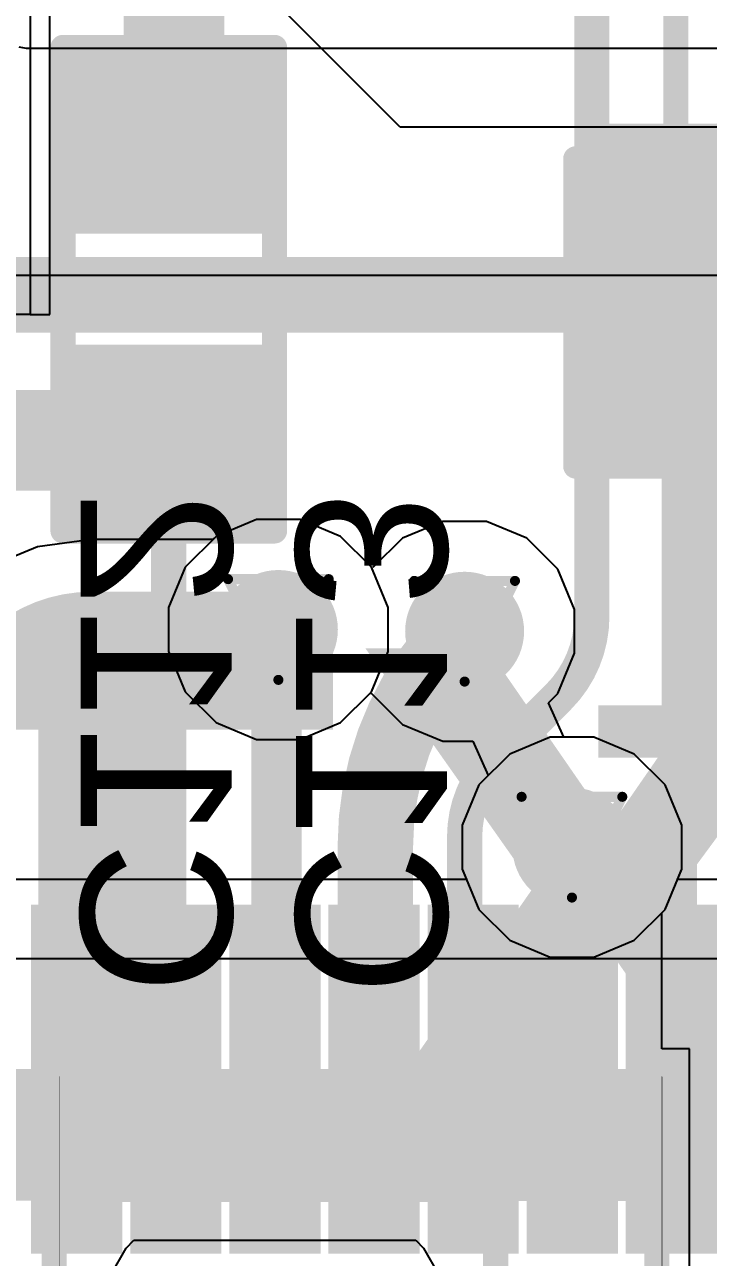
# Model space of a CAD drawing. Header units: inches. Extents: x 0 to 5359, y 0 to 5098.
# Drawn here: x 70.22 to 73.67, y 44.02 to 50.23 of the extents above; entities that cross this region are included whole.
import ezdxf

# ---------------------------------------------------------------- set-up
doc = ezdxf.new("R2010")
doc.units = ezdxf.units.IN
for name, color, linetype in [('Bottom Layer', 5, 'Continuous'), ('Bottom Overlay', 54, 'Continuous'), ('Bottom Paste', 16, 'Continuous'), ('Bottom Solder', 6, 'Continuous'), ('Drill Drawing', 1, 'Continuous'), ('Layer 1', 16, 'Continuous'), ('Layer 2', 76, 'Continuous'), ('Top Layer', 1, 'Continuous'), ('Top Overlay', 2, 'Continuous'), ('Top Paste', 8, 'Continuous'), ('Top Solder', 216, 'Continuous'), ('Via Holes', 16, 'Continuous')]:
    doc.layers.add(name, color=color, linetype=linetype)
doc.styles.add('Arial', font='', dxfattribs={"height": 0.2})
doc.styles.add('Arial Black_Bold', font='', dxfattribs={"height": 0.2})
doc.styles.get('Arial').set_extended_font_data('Arial')
doc.styles.get('Arial Black_Bold').set_extended_font_data('Arial Black', bold=True)

# ---------------------------------------------------------------- blocks, each defined once
blk = doc.blocks.new('48_HTQFP__7_7__55')
at = {"layer": 'Top Layer'}
for points in [[(-5.04998863, 1.40000482), (-3.44998929, 1.40000482), (-3.44998929, 1.10000542), (-5.04998863, 1.10000542)], [(-5.04998863, 0.8999982), (-3.44998929, 0.8999982), (-3.44998929, 0.5999987999999999), (-5.04998863, 0.5999987999999999)], [(-5.04998863, 0.3999992), (-3.44998929, 0.3999992), (-3.44998929, 0.0999998), (-5.04998863, 0.0999998)], [(-5.05000133, -0.09999217999999999), (-3.45000199, -0.09999217999999999), (-3.45000199, -0.39999158), (-5.05000133, -0.39999158)], [(-5.04999371, -0.59999626), (-3.44999437, -0.59999626), (-3.44999437, -0.8999956600000001), (-5.04999371, -0.8999956600000001)], [(-5.04999625, -1.09999018), (-3.449996909999999, -1.09999018), (-3.449996909999999, -1.39998958), (-5.04999625, -1.39998958)], [(-5.04999117, -1.59998918), (-3.44999183, -1.59998918), (-3.44999183, -1.89998858), (-5.04999117, -1.89998858)]]:
    blk.add_hatch(color=1, dxfattribs=at).paths.add_polyline_path(points)
at = {"layer": 'Top Paste'}
for points in [[(-5.04998863, 1.40000482), (-3.44998929, 1.40000482), (-3.44998929, 1.10000542), (-5.04998863, 1.10000542)], [(-5.04998863, 0.8999982), (-3.44998929, 0.8999982), (-3.44998929, 0.5999987999999999), (-5.04998863, 0.5999987999999999)], [(-5.04998863, 0.3999992), (-3.44998929, 0.3999992), (-3.44998929, 0.0999998), (-5.04998863, 0.0999998)], [(-5.05000133, -0.09999217999999999), (-3.45000199, -0.09999217999999999), (-3.45000199, -0.39999158), (-5.05000133, -0.39999158)], [(-5.04999371, -0.59999626), (-3.44999437, -0.59999626), (-3.44999437, -0.8999956600000001), (-5.04999371, -0.8999956600000001)], [(-5.04999625, -1.09999018), (-3.449996909999999, -1.09999018), (-3.449996909999999, -1.39998958), (-5.04999625, -1.39998958)], [(-5.04999117, -1.59998918), (-3.44999183, -1.59998918), (-3.44999183, -1.89998858), (-5.04999117, -1.89998858)]]:
    blk.add_hatch(color=8, dxfattribs=at).paths.add_polyline_path(points)
at = {"layer": 'Top Solder'}
for points in [[(-5.12998847, 1.48000466), (-3.36998945, 1.48000466), (-3.36998945, 1.02000558), (-5.12998847, 1.02000558)], [(-5.12998847, 0.97999804), (-3.36998945, 0.97999804), (-3.36998945, 0.51999896), (-5.12998847, 0.51999896)], [(-5.12998847, 0.47999904), (-3.36998945, 0.47999904), (-3.36998945, 0.01999996), (-5.12998847, 0.01999996)], [(-5.13000117, -0.01999234), (-3.37000215, -0.01999234), (-3.37000215, -0.4799914199999999), (-5.13000117, -0.4799914199999999)], [(-5.129993549999999, -0.5199964199999999), (-3.36999453, -0.5199964199999999), (-3.36999453, -0.9799954999999999), (-5.129993549999999, -0.9799954999999999)], [(-5.12999609, -1.01999034), (-3.36999707, -1.01999034), (-3.36999707, -1.47998942), (-5.12999609, -1.47998942)], [(-5.12999101, -1.51998934), (-3.36999199, -1.51998934), (-3.36999199, -1.97998842), (-5.12999101, -1.97998842)]]:
    blk.add_hatch(color=216, dxfattribs=at).paths.add_polyline_path(points)
blk = doc.blocks.new('R___0402_B_105')
at = {"layer": 'Bottom Layer'}
for points in [[(-0.24130254, 0.3175), (-0.24130254, -0.3175), (-0.6985025399999999, -0.3175), (-0.6985025399999999, 0.3175)], [(0.6984923799999999, 0.31750254), (0.6984923799999999, -0.31749746), (0.24129238, -0.31749746), (0.2412923799999999, 0.31750254)]]:
    blk.add_hatch(color=5, dxfattribs=at).paths.add_polyline_path(points)
at = {"layer": 'Bottom Paste'}
for points in [[(-0.24130254, 0.3175), (-0.24130254, -0.3175), (-0.6985025399999999, -0.3175), (-0.6985025399999999, 0.3175)], [(0.6984923799999999, 0.31750254), (0.6984923799999999, -0.31749746), (0.24129238, -0.31749746), (0.2412923799999999, 0.31750254)]]:
    blk.add_hatch(color=16, dxfattribs=at).paths.add_polyline_path(points)
at = {"layer": 'Bottom Solder'}
for points in [[(-0.18630138, 0.37250116), (-0.18630138, -0.37250116), (-0.7535037, -0.37250116), (-0.7535037, 0.37250116)], [(0.7534935399999999, 0.3725037), (0.7534935399999999, -0.3724986199999999), (0.18629122, -0.3724986199999999), (0.18629122, 0.3725037)]]:
    blk.add_hatch(color=6, dxfattribs=at).paths.add_polyline_path(points)
at = {"layer": 'Bottom Overlay'}
for points in [[(-0.7874050799999999, -0.40640254, 0.127, 0.127, 0), (-0.78741016, 0.40640508, 0.127, 0.127, 0)], [(0.78739238, 0.40640254, 0.127, 0.127, 0), (-0.78741016, 0.40640508, 0.127, 0.127, 0)], [(0.78739238, -0.40639746, 0.127, 0.127, 0), (0.78739238, 0.40640254, 0.127, 0.127, 0)], [(0.8127974599999999, 0.4318, 0.0032258, 0.0032258, 0), (-0.8127974599999999, 0.4318, 0.0032258, 0.0032258, 0)], [(-0.7874050799999999, -0.40640254, 0.127, 0.127, 0), (0.78739238, -0.40639746, 0.127, 0.127, 0)]]:
    blk.add_lwpolyline(points, format="xyseb", dxfattribs=at)
for points in [[(-0.8191601599999999, 0.40640508, 0.0635, 0.0635, 1), (-0.7556601599999999, 0.40640508, 0.0635, 0.0635, 1)], [(-0.8191601599999999, 0.40640508, 0.0635, 0.0635, 1), (-0.7556601599999999, 0.40640508, 0.0635, 0.0635, 1)], [(0.75564238, 0.40640254, 0.0635, 0.0635, 1), (0.81914238, 0.40640254, 0.0635, 0.0635, 1)], [(0.75564238, 0.40640254, 0.0635, 0.0635, 1), (0.81914238, 0.40640254, 0.0635, 0.0635, 1)], [(-0.8136026399999999, 0.4318, 0.0016129, 0.0016129, 1), (-0.81199228, 0.4318, 0.0016129, 0.0016129, 1)], [(0.81199228, 0.4318, 0.0016129, 0.0016129, 1), (0.8136026399999999, 0.4318, 0.0016129, 0.0016129, 1)], [(-0.8191550799999999, -0.40640254, 0.0635, 0.0635, 1), (-0.75565508, -0.40640254, 0.0635, 0.0635, 1)], [(-0.8191550799999999, -0.40640254, 0.0635, 0.0635, 1), (-0.75565508, -0.40640254, 0.0635, 0.0635, 1)], [(0.75564238, -0.40639746, 0.0635, 0.0635, 1), (0.81914238, -0.40639746, 0.0635, 0.0635, 1)], [(0.75564238, -0.40639746, 0.0635, 0.0635, 1), (0.81914238, -0.40639746, 0.0635, 0.0635, 1)]]:
    blk.add_lwpolyline(points, format="xyseb", close=True, dxfattribs=at)
blk = doc.blocks.new('R___0402_B_107')
at = {"layer": 'Bottom Layer'}
for points in [[(-0.24130254, 0.3175), (-0.24130254, -0.3175), (-0.6985025399999999, -0.3175), (-0.6985025399999999, 0.3175)], [(0.6985025399999999, 0.3175), (0.6985025399999999, -0.3175), (0.24130254, -0.3175), (0.24130254, 0.3175)]]:
    blk.add_hatch(color=5, dxfattribs=at).paths.add_polyline_path(points)
at = {"layer": 'Bottom Paste'}
for points in [[(-0.24130254, 0.3175), (-0.24130254, -0.3175), (-0.6985025399999999, -0.3175), (-0.6985025399999999, 0.3175)], [(0.6985025399999999, 0.3175), (0.6985025399999999, -0.3175), (0.24130254, -0.3175), (0.24130254, 0.3175)]]:
    blk.add_hatch(color=16, dxfattribs=at).paths.add_polyline_path(points)
at = {"layer": 'Bottom Solder'}
for points in [[(-0.18630138, 0.37250116), (-0.18630138, -0.37250116), (-0.7535037, -0.37250116), (-0.7535037, 0.37250116)], [(0.7535037, 0.37250116), (0.7535037, -0.37250116), (0.18630138, -0.37250116), (0.18630138, 0.37250116)]]:
    blk.add_hatch(color=6, dxfattribs=at).paths.add_polyline_path(points)
at = {"layer": 'Bottom Overlay'}
for points in [[(-0.7874050799999999, -0.40640254, 0.127, 0.127, 0), (-0.78740254, 0.40640254, 0.127, 0.127, 0)], [(0.7874, 0.4064, 0.127, 0.127, 0), (-0.78740254, 0.40640254, 0.127, 0.127, 0)], [(0.78739492, -0.40639492, 0.127, 0.127, 0), (0.7874, 0.4064, 0.127, 0.127, 0)], [(-0.81279492, 0.43180254, 0.0032258, 0.0032258, 0), (0.81279492, 0.4318076199999999, 0.0032258, 0.0032258, 0)], [(-0.7874050799999999, -0.40640254, 0.127, 0.127, 0), (0.78739492, -0.40639492, 0.127, 0.127, 0)]]:
    blk.add_lwpolyline(points, format="xyseb", dxfattribs=at)
for points in [[(-0.8191525399999998, 0.40640254, 0.0635, 0.0635, 1), (-0.75565254, 0.40640254, 0.0635, 0.0635, 1)], [(-0.8191525399999998, 0.40640254, 0.0635, 0.0635, 1), (-0.75565254, 0.40640254, 0.0635, 0.0635, 1)], [(0.7556499999999999, 0.4064, 0.0635, 0.0635, 1), (0.8191499999999999, 0.4064, 0.0635, 0.0635, 1)], [(0.7556499999999999, 0.4064, 0.0635, 0.0635, 1), (0.8191499999999999, 0.4064, 0.0635, 0.0635, 1)], [(-0.8136000999999999, 0.43180254, 0.0016129, 0.0016129, 1), (-0.8119897399999999, 0.43180254, 0.0016129, 0.0016129, 1)], [(0.8119897399999999, 0.4318076199999999, 0.0016129, 0.0016129, 1), (0.8136000999999999, 0.4318076199999999, 0.0016129, 0.0016129, 1)], [(-0.8191550799999999, -0.40640254, 0.0635, 0.0635, 1), (-0.75565508, -0.40640254, 0.0635, 0.0635, 1)], [(-0.8191550799999999, -0.40640254, 0.0635, 0.0635, 1), (-0.75565508, -0.40640254, 0.0635, 0.0635, 1)], [(0.7556449199999999, -0.40639492, 0.0635, 0.0635, 1), (0.81914492, -0.40639492, 0.0635, 0.0635, 1)], [(0.7556449199999999, -0.40639492, 0.0635, 0.0635, 1), (0.81914492, -0.40639492, 0.0635, 0.0635, 1)]]:
    blk.add_lwpolyline(points, format="xyseb", close=True, dxfattribs=at)
blk = doc.blocks.new('R___0603_111')
at = {"layer": 'Top Layer'}
for points in [[(-0.38100254, 0.4445), (-0.38100254, -0.4445), (-1.14300254, -0.4445), (-1.14300254, 0.4445)], [(1.14300254, 0.44449746), (1.14300254, -0.44450254), (0.38100254, -0.44450254), (0.38100254, 0.44449746)]]:
    blk.add_hatch(color=1, dxfattribs=at).paths.add_polyline_path(points)
at = {"layer": 'Top Paste'}
for points in [[(-0.38100254, 0.4445), (-0.38100254, -0.4445), (-1.14300254, -0.4445), (-1.14300254, 0.4445)], [(1.14300254, 0.44449746), (1.14300254, -0.44450254), (0.38100254, -0.44450254), (0.38100254, 0.44449746)]]:
    blk.add_hatch(color=8, dxfattribs=at).paths.add_polyline_path(points)
at = {"layer": 'Top Solder'}
for points in [[(-0.27940254, 0.5460999999999999), (-0.27940254, -0.5460999999999999), (-1.24460254, -0.5460999999999999), (-1.24460254, 0.5460999999999999)], [(1.24460254, 0.5460974599999999), (1.24460254, -0.54610254), (0.27940254, -0.54610254), (0.27940254, 0.5460974599999999)]]:
    blk.add_hatch(color=216, dxfattribs=at).paths.add_polyline_path(points)
at = {"layer": 'Top Overlay'}
for points in [[(-1.21920508, 0.53339238, 0.127, 0.127, 0), (1.21919746, 0.53340762, 0.127, 0.127, 0)], [(-1.21920254, -0.53339492, 0.127, 0.127, 0), (-1.21920508, 0.53339238, 0.127, 0.127, 0)], [(1.21919492, -0.53339492, 0.127, 0.127, 0), (1.21919746, 0.53340762, 0.127, 0.127, 0)], [(1.21919492, -0.53339492, 0.127, 0.127, 0), (-1.21920254, -0.53339492, 0.127, 0.127, 0)]]:
    blk.add_lwpolyline(points, format="xyseb", dxfattribs=at)
for points in [[(-1.25095508, 0.53339238, 0.0635, 0.0635, 1), (-1.18745508, 0.53339238, 0.0635, 0.0635, 1)], [(-1.25095508, 0.53339238, 0.0635, 0.0635, 1), (-1.18745508, 0.53339238, 0.0635, 0.0635, 1)], [(1.18744746, 0.53340762, 0.0635, 0.0635, 1), (1.25094746, 0.53340762, 0.0635, 0.0635, 1)], [(1.18744746, 0.53340762, 0.0635, 0.0635, 1), (1.25094746, 0.53340762, 0.0635, 0.0635, 1)], [(-1.25095254, -0.53339492, 0.0635, 0.0635, 1), (-1.18745254, -0.53339492, 0.0635, 0.0635, 1)], [(-1.25095254, -0.53339492, 0.0635, 0.0635, 1), (-1.18745254, -0.53339492, 0.0635, 0.0635, 1)], [(1.18744492, -0.53339492, 0.0635, 0.0635, 1), (1.25094492, -0.53339492, 0.0635, 0.0635, 1)], [(1.18744492, -0.53339492, 0.0635, 0.0635, 1), (1.25094492, -0.53339492, 0.0635, 0.0635, 1)]]:
    blk.add_lwpolyline(points, format="xyseb", close=True, dxfattribs=at)
blk = doc.blocks.new('C___0402_B_277')
at = {"layer": 'Bottom Layer'}
for points in [[(-0.24129746, 0.3175), (-0.24129746, -0.3175), (-0.69849746, -0.3175), (-0.69849746, 0.3175)], [(0.6985025399999999, 0.3175), (0.6985025399999999, -0.3175), (0.24130254, -0.3175), (0.24130254, 0.3175)]]:
    blk.add_hatch(color=5, dxfattribs=at).paths.add_polyline_path(points)
at = {"layer": 'Bottom Paste'}
for points in [[(-0.24129746, 0.3175), (-0.24129746, -0.3175), (-0.69849746, -0.3175), (-0.69849746, 0.3175)], [(0.6985025399999999, 0.3175), (0.6985025399999999, -0.3175), (0.24130254, -0.3175), (0.24130254, 0.3175)]]:
    blk.add_hatch(color=16, dxfattribs=at).paths.add_polyline_path(points)
at = {"layer": 'Bottom Solder'}
for points in [[(-0.18129758, 0.37749988), (-0.18129758, -0.37749988), (-0.7584973399999999, -0.37749988), (-0.7584973399999999, 0.37749988)], [(0.75850242, 0.37749988), (0.75850242, -0.37749988), (0.18130266, -0.37749988), (0.1813026599999999, 0.37749988)]]:
    blk.add_hatch(color=6, dxfattribs=at).paths.add_polyline_path(points)
at = {"layer": 'Bottom Overlay'}
for points in [[(-0.78739238, 0.4063923799999999, 0.127, 0.127, 0), (-0.78739492, -0.4064, 0.127, 0.127, 0)], [(-0.2794, 0.40640254, 0.127, 0.127, 0), (-0.78739238, 0.4063923799999999, 0.127, 0.127, 0)], [(0.27940254, 0.4063923799999999, 0.127, 0.127, 0), (0.78740254, 0.4063898399999999, 0.127, 0.127, 0)], [(0.78740254, 0.4063898399999999, 0.127, 0.127, 0), (0.7874050799999999, -0.40640508, 0.127, 0.127, 0)], [(-0.78739492, -0.4064, 0.127, 0.127, 0), (-0.27939746, -0.40640508, 0.127, 0.127, 0)], [(0.27940508, -0.40640254, 0.127, 0.127, 0), (0.7874050799999999, -0.40640508, 0.127, 0.127, 0)]]:
    blk.add_lwpolyline(points, format="xyseb", dxfattribs=at)
for points in [[(-0.81914238, 0.4063923799999999, 0.0635, 0.0635, 1), (-0.75564238, 0.4063923799999999, 0.0635, 0.0635, 1)], [(-0.81914238, 0.4063923799999999, 0.0635, 0.0635, 1), (-0.75564238, 0.4063923799999999, 0.0635, 0.0635, 1)], [(-0.31115, 0.40640254, 0.0635, 0.0635, 1), (-0.24765, 0.40640254, 0.0635, 0.0635, 1)], [(0.24765254, 0.4063923799999999, 0.0635, 0.0635, 1), (0.31115254, 0.4063923799999999, 0.0635, 0.0635, 1)], [(0.75565254, 0.4063898399999999, 0.0635, 0.0635, 1), (0.8191525399999998, 0.4063898399999999, 0.0635, 0.0635, 1)], [(0.75565254, 0.4063898399999999, 0.0635, 0.0635, 1), (0.8191525399999998, 0.4063898399999999, 0.0635, 0.0635, 1)], [(-0.81914492, -0.4064, 0.0635, 0.0635, 1), (-0.7556449199999999, -0.4064, 0.0635, 0.0635, 1)], [(-0.81914492, -0.4064, 0.0635, 0.0635, 1), (-0.7556449199999999, -0.4064, 0.0635, 0.0635, 1)], [(-0.31114746, -0.40640508, 0.0635, 0.0635, 1), (-0.24764746, -0.40640508, 0.0635, 0.0635, 1)], [(0.24765508, -0.40640254, 0.0635, 0.0635, 1), (0.31115508, -0.40640254, 0.0635, 0.0635, 1)], [(0.75565508, -0.40640508, 0.0635, 0.0635, 1), (0.8191550799999999, -0.40640508, 0.0635, 0.0635, 1)], [(0.75565508, -0.40640508, 0.0635, 0.0635, 1), (0.8191550799999999, -0.40640508, 0.0635, 0.0635, 1)]]:
    blk.add_lwpolyline(points, format="xyseb", close=True, dxfattribs=at)
blk = doc.blocks.new('C___0402_B_278')
at = {"layer": 'Bottom Layer'}
for points in [[(-0.24130254, 0.3175), (-0.24130254, -0.3175), (-0.6985025399999999, -0.3175), (-0.6985025399999999, 0.3175)], [(0.6985025399999999, 0.31749746), (0.6985025399999999, -0.31750254), (0.24130254, -0.31750254), (0.24130254, 0.31749746)]]:
    blk.add_hatch(color=5, dxfattribs=at).paths.add_polyline_path(points)
at = {"layer": 'Bottom Paste'}
for points in [[(-0.24130254, 0.3175), (-0.24130254, -0.3175), (-0.6985025399999999, -0.3175), (-0.6985025399999999, 0.3175)], [(0.6985025399999999, 0.31749746), (0.6985025399999999, -0.31750254), (0.24130254, -0.31750254), (0.24130254, 0.31749746)]]:
    blk.add_hatch(color=16, dxfattribs=at).paths.add_polyline_path(points)
at = {"layer": 'Bottom Solder'}
for points in [[(-0.18130266, 0.37749988), (-0.1813026599999999, -0.37749988), (-0.75850242, -0.37749988), (-0.75850242, 0.37749988)], [(0.75850242, 0.37749734), (0.75850242, -0.37750242), (0.18130266, -0.37750242), (0.1813026599999999, 0.37749734)]]:
    blk.add_hatch(color=6, dxfattribs=at).paths.add_polyline_path(points)
at = {"layer": 'Bottom Overlay'}
for points in [[(-0.7874050799999999, 0.40640508, 0.127, 0.127, 0), (-0.7874050799999999, -0.4063923799999999, 0.127, 0.127, 0)], [(-0.7874050799999999, 0.40640508, 0.127, 0.127, 0), (-0.2794, 0.40639492, 0.127, 0.127, 0)], [(0.27940254, 0.40640254, 0.127, 0.127, 0), (0.78739746, 0.40639746, 0.127, 0.127, 0)], [(0.78739746, 0.40639746, 0.127, 0.127, 0), (0.7874050799999999, -0.40640508, 0.127, 0.127, 0)], [(-0.7874050799999999, -0.4063923799999999, 0.127, 0.127, 0), (-0.27940254, -0.4064076199999999, 0.127, 0.127, 0)], [(0.2794, -0.40640254, 0.127, 0.127, 0), (0.7874050799999999, -0.40640508, 0.127, 0.127, 0)]]:
    blk.add_lwpolyline(points, format="xyseb", dxfattribs=at)
for points in [[(-0.8191550799999999, 0.40640508, 0.0635, 0.0635, 1), (-0.75565508, 0.40640508, 0.0635, 0.0635, 1)], [(-0.8191550799999999, 0.40640508, 0.0635, 0.0635, 1), (-0.75565508, 0.40640508, 0.0635, 0.0635, 1)], [(-0.31115, 0.40639492, 0.0635, 0.0635, 1), (-0.24765, 0.40639492, 0.0635, 0.0635, 1)], [(0.24765254, 0.40640254, 0.0635, 0.0635, 1), (0.31115254, 0.40640254, 0.0635, 0.0635, 1)], [(0.7556474599999999, 0.40639746, 0.0635, 0.0635, 1), (0.8191474599999999, 0.40639746, 0.0635, 0.0635, 1)], [(0.7556474599999999, 0.40639746, 0.0635, 0.0635, 1), (0.8191474599999999, 0.40639746, 0.0635, 0.0635, 1)], [(-0.8191550799999999, -0.4063923799999999, 0.0635, 0.0635, 1), (-0.75565508, -0.4063923799999999, 0.0635, 0.0635, 1)], [(-0.8191550799999999, -0.4063923799999999, 0.0635, 0.0635, 1), (-0.75565508, -0.4063923799999999, 0.0635, 0.0635, 1)], [(-0.31115254, -0.4064076199999999, 0.0635, 0.0635, 1), (-0.24765254, -0.4064076199999999, 0.0635, 0.0635, 1)], [(0.24765, -0.40640254, 0.0635, 0.0635, 1), (0.31115, -0.40640254, 0.0635, 0.0635, 1)], [(0.75565508, -0.40640508, 0.0635, 0.0635, 1), (0.8191550799999999, -0.40640508, 0.0635, 0.0635, 1)], [(0.75565508, -0.40640508, 0.0635, 0.0635, 1), (0.8191550799999999, -0.40640508, 0.0635, 0.0635, 1)]]:
    blk.add_lwpolyline(points, format="xyseb", close=True, dxfattribs=at)
blk = doc.blocks.new('C___1210_B_286')
at = {"layer": 'Bottom Layer'}
for points in [[(-2.03200508, 1.39700508), (-0.50800508, 1.39700508), (-0.50800508, -1.39699492), (-2.03200508, -1.39699492)], [(0.50799746, 1.39700508), (2.03199746, 1.39700508), (2.03199746, -1.39699492), (0.50799746, -1.39699492)]]:
    blk.add_hatch(color=5, dxfattribs=at).paths.add_polyline_path(points)
at = {"layer": 'Bottom Paste'}
for points in [[(-2.03200508, 1.39700508), (-0.50800508, 1.39700508), (-0.50800508, -1.39699492), (-2.03200508, -1.39699492)], [(0.50799746, 1.39700508), (2.03199746, 1.39700508), (2.03199746, -1.39699492), (0.50799746, -1.39699492)]]:
    blk.add_hatch(color=16, dxfattribs=at).paths.add_polyline_path(points)
at = {"layer": 'Bottom Solder'}
for points in [[(-2.13360508, 1.49860508), (-0.40640508, 1.49860508), (-0.40640508, -1.49859492), (-2.13360508, -1.49859492)], [(0.40639746, 1.49860508), (2.13359746, 1.49860508), (2.13359746, -1.49859492), (0.40639746, -1.49859492)]]:
    blk.add_hatch(color=6, dxfattribs=at).paths.add_polyline_path(points)
at = {"layer": 'Bottom Overlay'}
for points in [[(-2.13360762, 1.49860508, 0.127, 0.127, 0), (-2.13360762, -1.49859492, 0.127, 0.127, 0)], [(-2.13360762, 1.49860508, 0.127, 0.127, 0), (-0.5842025399999999, 1.49860508, 0.127, 0.127, 0)], [(2.1336, 1.49860508, 0.127, 0.127, 0), (0.5842025399999999, 1.4986, 0.127, 0.127, 0)], [(2.1336, 1.49860508, 0.127, 0.127, 0), (2.1336, -1.49859492, 0.127, 0.127, 0)], [(-2.13360762, -1.49859492, 0.127, 0.127, 0), (-0.5842025399999999, -1.49859492, 0.127, 0.127, 0)], [(2.1336, -1.49859492, 0.127, 0.127, 0), (0.5842025399999999, -1.4986, 0.127, 0.127, 0)]]:
    blk.add_lwpolyline(points, format="xyseb", dxfattribs=at)
for points in [[(-2.16535762, 1.49860508, 0.0635, 0.0635, 1), (-2.10185762, 1.49860508, 0.0635, 0.0635, 1)], [(-2.16535762, 1.49860508, 0.0635, 0.0635, 1), (-2.10185762, 1.49860508, 0.0635, 0.0635, 1)], [(-0.61595254, 1.49860508, 0.0635, 0.0635, 1), (-0.55245254, 1.49860508, 0.0635, 0.0635, 1)], [(0.55245254, 1.4986, 0.0635, 0.0635, 1), (0.61595254, 1.4986, 0.0635, 0.0635, 1)], [(2.10185, 1.49860508, 0.0635, 0.0635, 1), (2.16535, 1.49860508, 0.0635, 0.0635, 1)], [(2.10185, 1.49860508, 0.0635, 0.0635, 1), (2.16535, 1.49860508, 0.0635, 0.0635, 1)], [(-2.16535762, -1.49859492, 0.0635, 0.0635, 1), (-2.10185762, -1.49859492, 0.0635, 0.0635, 1)], [(-2.16535762, -1.49859492, 0.0635, 0.0635, 1), (-2.10185762, -1.49859492, 0.0635, 0.0635, 1)], [(-0.61595254, -1.49859492, 0.0635, 0.0635, 1), (-0.55245254, -1.49859492, 0.0635, 0.0635, 1)], [(0.55245254, -1.4986, 0.0635, 0.0635, 1), (0.61595254, -1.4986, 0.0635, 0.0635, 1)], [(2.10185, -1.49859492, 0.0635, 0.0635, 1), (2.16535, -1.49859492, 0.0635, 0.0635, 1)], [(2.10185, -1.49859492, 0.0635, 0.0635, 1), (2.16535, -1.49859492, 0.0635, 0.0635, 1)]]:
    blk.add_lwpolyline(points, format="xyseb", close=True, dxfattribs=at)

msp = doc.modelspace()

# ---------------------------------------------------------------- hatches: boundary and pattern name
at = {"layer": 'Bottom Layer'}
h = msp.add_hatch(color=5, dxfattribs=at)
edge = h.paths.add_edge_path()
edge.add_arc((71.49961824, 47.18441668), 0.2999994, 0, 360)
h = msp.add_hatch(color=5, dxfattribs=at)
edge = h.paths.add_edge_path()
edge.add_arc((72.43906263999999, 47.17567146), 0.2999994, 0, 360)
h = msp.add_hatch(color=5, dxfattribs=at)
edge = h.paths.add_edge_path()
edge.add_arc((72.98036204, 46.086649), 0.2999994, 0, 360)
at = {"layer": 'Layer 1'}
h = msp.add_hatch(color=16, dxfattribs=at)
edge = h.paths.add_edge_path()
edge.add_arc((71.49961824, 47.18441668), 0.2999994, 0, 360)
h = msp.add_hatch(color=16, dxfattribs=at)
edge = h.paths.add_edge_path()
edge.add_arc((72.43906263999999, 47.17567146), 0.2999994, 0, 360)
h = msp.add_hatch(color=16, dxfattribs=at)
edge = h.paths.add_edge_path()
edge.add_arc((72.98036204, 46.086649), 0.2999994, 0, 360)
at = {"layer": 'Layer 2'}
h = msp.add_hatch(color=76, dxfattribs=at)
edge = h.paths.add_edge_path()
edge.add_arc((71.49961824, 47.18441668), 0.2999994, 0, 360)
h = msp.add_hatch(color=76, dxfattribs=at)
edge = h.paths.add_edge_path()
edge.add_arc((72.43906263999999, 47.17567146), 0.2999994, 0, 360)
h = msp.add_hatch(color=76, dxfattribs=at)
edge = h.paths.add_edge_path()
edge.add_arc((72.98036204, 46.086649), 0.2999994, 0, 360)
at = {"layer": 'Top Layer'}
h = msp.add_hatch(color=1, dxfattribs=at)
edge = h.paths.add_edge_path()
edge.add_arc((71.49961824, 47.18441668), 0.2999994, 0, 360)
h = msp.add_hatch(color=1, dxfattribs=at)
edge = h.paths.add_edge_path()
edge.add_arc((72.43906263999999, 47.17567146), 0.2999994, 0, 360)
h = msp.add_hatch(color=1, dxfattribs=at)
edge = h.paths.add_edge_path()
edge.add_arc((72.98036204, 46.086649), 0.2999994, 0, 360)
at = {"layer": 'Via Holes'}
h = msp.add_hatch(color=7, dxfattribs=at)
edge = h.paths.add_edge_path()
edge.add_arc((71.49961824, 47.18441668), 0.1499997, 0, 360)
h = msp.add_hatch(color=7, dxfattribs=at)
edge = h.paths.add_edge_path()
edge.add_arc((72.43906263999999, 47.17567146), 0.1499997, 0, 360)
h = msp.add_hatch(color=7, dxfattribs=at)
edge = h.paths.add_edge_path()
edge.add_arc((72.98036204, 46.086649), 0.1499997, 0, 360)

# ---------------------------------------------------------------- linework, layer by layer
at = {"layer": 'Bottom Layer'}
for p, q in [((70.18995867999999, 50.1234202), (70.22748464, 50.11595514)), ((70.22748464, 50.11595514), (75.80546942, 50.11595514)), ((71.38942034, 47.73841608), (71.18580378, 47.65407537999999)), ((71.60981613999999, 47.73841608), (71.38942034, 47.73841608)), ((71.8134327, 47.65407537999999), (71.60981613999999, 47.73841608)), ((72.32886474, 47.72967086), (72.12524817999999, 47.64533015999999)), ((72.54926054, 47.72967086), (72.32886474, 47.72967086)), ((72.75287709999999, 47.64533015999999), (72.54926054, 47.72967086)), ((70.55667118, 47.63788287999999), (70.28541442, 47.60217048)), ((70.55667118, 47.6376238), (70.55667118, 47.63788287999999)), ((71.16935219999999, 47.6376238), (70.55667118, 47.6376238)), ((71.18580378, 47.65407537999999), (71.16935219999999, 47.6376238)), ((71.96927439999999, 47.49823368), (71.8134327, 47.65407537999999)), ((72.12524817999999, 47.64533015999999), (71.9766785, 47.49676048)), ((72.90872134, 47.48948592), (72.75287709999999, 47.64533015999999)), ((70.28541442, 47.60217048), (70.03264123999999, 47.49746913999999)), ((71.9766785, 47.49676048), (71.96927439999999, 47.49823368)), ((72.99306204, 47.28586936), (72.90872134, 47.48948592)), ((72.99306204, 47.06547355999999), (72.99306204, 47.28586936)), ((72.90872134, 46.86185699999999), (72.99306204, 47.06547355999999)), ((72.86188374, 46.8150194), (72.90872134, 46.86185699999999)), ((72.93896258, 46.6406484), (72.86188374, 46.8150194)), ((73.09055993999999, 46.6406484), (72.93896258, 46.6406484)), ((73.29417649999999, 46.5563077), (73.09055993999999, 46.6406484)), ((73.45002074, 46.40046346), (73.29417649999999, 46.5563077)), ((73.53436143999998, 46.1968469), (73.45002074, 46.40046346)), ((73.53436143999998, 45.9764511), (73.53436143999998, 46.1968469)), ((73.45002074, 45.77283454), (73.53436143999998, 45.9764511)), ((73.43324912, 45.75606292), (73.45002074, 45.77283454)), ((73.43324912, 45.06919611999999), (73.43324912, 45.75606292)), ((73.57363237999999, 45.06919611999999), (73.43324912, 45.06919611999999)), ((73.57363237999999, 43.9005472), (73.57363237999999, 45.06919611999999)), ((70.73188291999999, 44.06468453999999), (70.77060013999998, 44.10399612)), ((70.77060013999998, 44.10399612), (71.4172816, 44.10399612)), ((71.4172816, 44.10399612), (71.4172816, 44.10399104)), ((71.4172816, 44.10399104), (72.19361228, 44.10399104)), ((72.19361228, 44.10399104), (72.23232696, 44.06468453999999)), ((70.6528305, 43.92619358), (70.73188291999999, 44.06468453999999)), ((72.23232696, 44.06468453999999), (72.31138191999999, 43.92618849999999))]:
    msp.add_line(p, q, dxfattribs=at)
for points in [[(69.64458004, 48.87216032, 0.3809999999999999, 0.3809999999999999, 0), (74.49819492, 48.87216032, 0.3809999999999999, 0.3809999999999999, 0)], [(69.96208004, 46.58982554, 0.3809999999999999, 0.3809999999999999, -0.4142135623730951), (70.55667118, 47.18441668, 0.3809999999999999, 0.3809999999999999, 0)], [(70.55667118, 47.18441668, 0.3809999999999999, 0.3809999999999999, 0), (71.49961824, 47.18441668, 0.3809999999999999, 0.3809999999999999, 0)], [(71.98878667999999, 46.09112448, 0.3809999999999999, 0.3809999999999999, -0.199336262225561), (72.43906263999999, 47.17567146, 0.3809999999999999, 0.3809999999999999, 0)], [(71.9887816, 44.58659612, 0.3809999999999999, 0.3809999999999999, 0), (71.98878667999999, 46.09112448, 0.3809999999999999, 0.3809999999999999, 0)], [(72.980042, 46.08632896, 0.3809999999999999, 0.3809999999999999, 0), (72.98036204, 46.086649, 0.3809999999999999, 0.3809999999999999, 0)], [(72.980042, 44.7356865, 0.3809999999999999, 0.3809999999999999, 0), (72.980042, 46.08632896, 0.3809999999999999, 0.3809999999999999, 0)], [(70.9754359, 44.58659612, 0.3809999999999999, 0.3809999999999999, 0), (71.9887816, 44.58659612, 0.3809999999999999, 0.3809999999999999, 0)], [(71.9887816, 44.58659104, 0.3809999999999999, 0.3809999999999999, 0), (71.9887816, 44.58659612, 0.3809999999999999, 0.3809999999999999, 0)]]:
    msp.add_lwpolyline(points, format="xyseb", dxfattribs=at)
for points in [[(70.46142117999999, 47.18441668, 0.1905, 0.1905, 1), (70.65192118, 47.18441668, 0.1905, 0.1905, 1)], [(70.46142117999999, 47.18441668, 0.1905, 0.1905, 1), (70.65192118, 47.18441668, 0.1905, 0.1905, 1)], [(71.40436824, 47.18441668, 0.1905, 0.1905, 1), (71.59486824, 47.18441668, 0.1905, 0.1905, 1)], [(72.34381264, 47.17567146, 0.1905, 0.1905, 1), (72.53431264, 47.17567146, 0.1905, 0.1905, 1)], [(71.89353668, 46.09112448, 0.1905, 0.1905, 1), (72.08403668, 46.09112448, 0.1905, 0.1905, 1)], [(71.89353668, 46.09112448, 0.1905, 0.1905, 1), (72.08403668, 46.09112448, 0.1905, 0.1905, 1)], [(72.88479199999999, 46.08632896, 0.1905, 0.1905, 1), (73.075292, 46.08632896, 0.1905, 0.1905, 1)], [(72.88479199999999, 46.08632896, 0.1905, 0.1905, 1), (73.075292, 46.08632896, 0.1905, 0.1905, 1)], [(72.88511204, 46.086649, 0.1905, 0.1905, 1), (73.07561204, 46.086649, 0.1905, 0.1905, 1)], [(72.88479199999999, 44.7356865, 0.1905, 0.1905, 1), (73.075292, 44.7356865, 0.1905, 0.1905, 1)], [(70.8801859, 44.58659612, 0.1905, 0.1905, 1), (71.07068589999999, 44.58659612, 0.1905, 0.1905, 1)], [(71.8935316, 44.58659612, 0.1905, 0.1905, 1), (72.08403159999999, 44.58659612, 0.1905, 0.1905, 1)], [(71.8935316, 44.58659612, 0.1905, 0.1905, 1), (72.08403159999999, 44.58659612, 0.1905, 0.1905, 1)], [(71.8935316, 44.58659612, 0.1905, 0.1905, 1), (72.08403159999999, 44.58659612, 0.1905, 0.1905, 1)], [(71.8935316, 44.58659104, 0.1905, 0.1905, 1), (72.08403159999999, 44.58659104, 0.1905, 0.1905, 1)]]:
    msp.add_lwpolyline(points, format="xyseb", close=True, dxfattribs=at)
at = {"layer": 'Drill Drawing'}
for points in [[(71.24561824, 47.43841668, 0.0508, 0.0508, 0), (71.75361824, 47.43841668, 0.0508, 0.0508, 0)], [(71.24561824, 47.43841668, 0.0508, 0.0508, 0), (71.49961824, 46.93041668, 0.0508, 0.0508, 0)], [(71.49961824, 46.93041668, 0.0508, 0.0508, 0), (71.75361824, 47.43841668, 0.0508, 0.0508, 0)], [(72.18506264, 47.42967145999999, 0.0508, 0.0508, 0), (72.69306264, 47.42967145999999, 0.0508, 0.0508, 0)], [(72.18506264, 47.42967145999999, 0.0508, 0.0508, 0), (72.43906263999999, 46.92167146, 0.0508, 0.0508, 0)], [(72.43906263999999, 46.92167146, 0.0508, 0.0508, 0), (72.69306264, 47.42967145999999, 0.0508, 0.0508, 0)], [(72.72636204, 46.340649, 0.0508, 0.0508, 0), (73.23436204, 46.340649, 0.0508, 0.0508, 0)], [(72.72636204, 46.340649, 0.0508, 0.0508, 0), (72.98036204, 45.832649, 0.0508, 0.0508, 0)], [(72.98036204, 45.832649, 0.0508, 0.0508, 0), (73.23436204, 46.340649, 0.0508, 0.0508, 0)]]:
    msp.add_lwpolyline(points, format="xyseb", dxfattribs=at)
for points in [[(71.23291824, 47.43841668, 0.0254, 0.0254, 1), (71.25831824, 47.43841668, 0.0254, 0.0254, 1)], [(71.23291824, 47.43841668, 0.0254, 0.0254, 1), (71.25831824, 47.43841668, 0.0254, 0.0254, 1)], [(71.74091823999998, 47.43841668, 0.0254, 0.0254, 1), (71.76631824, 47.43841668, 0.0254, 0.0254, 1)], [(71.74091823999998, 47.43841668, 0.0254, 0.0254, 1), (71.76631824, 47.43841668, 0.0254, 0.0254, 1)], [(72.17236263999999, 47.42967145999999, 0.0254, 0.0254, 1), (72.19776264, 47.42967145999999, 0.0254, 0.0254, 1)], [(72.17236263999999, 47.42967145999999, 0.0254, 0.0254, 1), (72.19776264, 47.42967145999999, 0.0254, 0.0254, 1)], [(72.68036264, 47.42967145999999, 0.0254, 0.0254, 1), (72.70576263999999, 47.42967145999999, 0.0254, 0.0254, 1)], [(72.68036264, 47.42967145999999, 0.0254, 0.0254, 1), (72.70576263999999, 47.42967145999999, 0.0254, 0.0254, 1)], [(71.48691824, 46.93041668, 0.0254, 0.0254, 1), (71.51231824, 46.93041668, 0.0254, 0.0254, 1)], [(71.48691824, 46.93041668, 0.0254, 0.0254, 1), (71.51231824, 46.93041668, 0.0254, 0.0254, 1)], [(72.42636264, 46.92167146, 0.0254, 0.0254, 1), (72.45176264, 46.92167146, 0.0254, 0.0254, 1)], [(72.42636264, 46.92167146, 0.0254, 0.0254, 1), (72.45176264, 46.92167146, 0.0254, 0.0254, 1)], [(72.71366203999999, 46.340649, 0.0254, 0.0254, 1), (72.73906204, 46.340649, 0.0254, 0.0254, 1)], [(72.71366203999999, 46.340649, 0.0254, 0.0254, 1), (72.73906204, 46.340649, 0.0254, 0.0254, 1)], [(73.22166204, 46.340649, 0.0254, 0.0254, 1), (73.24706204, 46.340649, 0.0254, 0.0254, 1)], [(73.22166204, 46.340649, 0.0254, 0.0254, 1), (73.24706204, 46.340649, 0.0254, 0.0254, 1)], [(72.96766204, 45.832649, 0.0254, 0.0254, 1), (72.99306204, 45.832649, 0.0254, 0.0254, 1)], [(72.96766204, 45.832649, 0.0254, 0.0254, 1), (72.99306204, 45.832649, 0.0254, 0.0254, 1)]]:
    msp.add_lwpolyline(points, format="xyseb", close=True, dxfattribs=at)
at = {"layer": 'Layer 1'}
for p, q in [((71.38942034, 47.73841608), (71.18580378, 47.65407537999999)), ((71.60981613999999, 47.73841608), (71.38942034, 47.73841608)), ((71.8134327, 47.65407537999999), (71.60981613999999, 47.73841608)), ((72.32886474, 47.72967086), (72.12524817999999, 47.64533015999999)), ((72.54926054, 47.72967086), (72.32886474, 47.72967086)), ((72.75287709999999, 47.64533015999999), (72.54926054, 47.72967086)), ((71.18580378, 47.65407537999999), (71.02995954000001, 47.49823114)), ((71.96927439999999, 47.49823368), (71.8134327, 47.65407537999999)), ((72.12524817999999, 47.64533015999999), (71.9766785, 47.49676048)), ((72.90872134, 47.48948592), (72.75287709999999, 47.64533015999999)), ((71.02995954000001, 47.49823114), (70.94561884, 47.29461458)), ((71.9766785, 47.49676048), (71.96927439999999, 47.49823368)), ((72.99306204, 47.28586936), (72.90872134, 47.48948592)), ((70.94561884, 47.29461458), (70.94561884, 47.07421878)), ((72.99306204, 47.06547355999999), (72.99306204, 47.28586936)), ((70.94561884, 47.07421878), (71.02995954000001, 46.87060221999999)), ((72.90872134, 46.86185699999999), (72.99306204, 47.06547355999999)), ((71.02995954000001, 46.87060221999999), (71.18580378, 46.71475798)), ((71.8134327, 46.71475798), (71.96200237999999, 46.86332766)), ((71.96200237999999, 46.86332766), (71.96940648, 46.86185446)), ((71.96940648, 46.86185446), (72.12524817999999, 46.70601276)), ((72.86188374, 46.8150194), (72.90872134, 46.86185699999999)), ((72.93896258, 46.6406484), (72.86188374, 46.8150194)), ((71.18580378, 46.71475798), (71.38942034, 46.63041728)), ((71.60981613999999, 46.63041728), (71.8134327, 46.71475798)), ((72.12524817999999, 46.70601276), (72.32886474, 46.62167205999999)), ((71.38942034, 46.63041728), (71.60981613999999, 46.63041728)), ((73.09055993999999, 46.6406484), (72.93896258, 46.6406484)), ((73.29417649999999, 46.5563077), (73.09055993999999, 46.6406484)), ((72.32886474, 46.62167205999999), (72.4804621, 46.62167205999999)), ((72.4804621, 46.62167205999999), (72.55754094, 46.44730106)), ((73.45002074, 46.40046346), (73.29417649999999, 46.5563077)), ((72.55754094, 46.44730106), (72.51070333999999, 46.40046346)), ((72.51070333999999, 46.40046346), (72.42636264, 46.1968469)), ((73.53436143999998, 46.1968469), (73.45002074, 46.40046346)), ((72.42636264, 46.1968469), (72.42636264, 45.9764511)), ((73.53436143999998, 45.9764511), (73.53436143999998, 46.1968469)), ((72.42636264, 45.9764511), (72.51070333999999, 45.77283454)), ((73.45002074, 45.77283454), (73.53436143999998, 45.9764511)), ((72.51070333999999, 45.77283454), (72.66654758, 45.6169903)), ((73.29417649999999, 45.6169903), (73.45002074, 45.77283454)), ((72.66654758, 45.6169903), (72.87016414, 45.5326496)), ((73.09055993999999, 45.5326496), (73.29417649999999, 45.6169903)), ((72.87016414, 45.5326496), (73.09055993999999, 45.5326496))]:
    msp.add_line(p, q, dxfattribs=at)
at = {"layer": 'Layer 2'}
for p, q in [((72.11432871999999, 49.71773902), (71.374, 50.45807028)), ((81.97574156, 49.71774155999999), (72.11432871999999, 49.71773902)), ((64.74975874, 48.97117967999999), (82.06327757999999, 48.97118222)), ((71.38942034, 47.73841608), (71.18580378, 47.65407537999999)), ((71.60981613999999, 47.73841608), (71.38942034, 47.73841608)), ((71.8134327, 47.65407537999999), (71.60981613999999, 47.73841608)), ((71.18580378, 47.65407537999999), (71.02995954000001, 47.49823114)), ((71.96927694, 47.49823114), (71.8134327, 47.65407537999999)), ((71.02995954000001, 47.49823114), (70.94561884, 47.29461458)), ((72.05361764, 47.29461458), (71.96927694, 47.49823114)), ((70.94561884, 47.29461458), (70.94561884, 47.07421878)), ((72.05361764, 47.07421878), (72.05361764, 47.29461458)), ((70.94561884, 47.07421878), (71.02995954000001, 46.87060221999999)), ((71.96927694, 46.87060221999999), (72.05361764, 47.07421878)), ((71.02995954000001, 46.87060221999999), (71.18580378, 46.71475798)), ((71.8134327, 46.71475798), (71.96927694, 46.87060221999999)), ((71.18580378, 46.71475798), (71.38942034, 46.63041728)), ((71.60981613999999, 46.63041728), (71.8134327, 46.71475798)), ((71.38942034, 46.63041728), (71.60981613999999, 46.63041728)), ((72.87016414, 46.6406484), (72.66654758, 46.5563077)), ((73.09055993999999, 46.6406484), (72.87016414, 46.6406484)), ((73.29417649999999, 46.5563077), (73.09055993999999, 46.6406484)), ((72.66654758, 46.5563077), (72.51070333999999, 46.40046346)), ((73.45002074, 46.40046346), (73.29417649999999, 46.5563077)), ((72.51070333999999, 46.40046346), (72.42636264, 46.1968469)), ((73.53436143999998, 46.1968469), (73.45002074, 46.40046346)), ((72.42636264, 46.1968469), (72.42636264, 45.9764511)), ((73.53436143999998, 45.9764511), (73.53436143999998, 46.1968469)), ((72.42636264, 45.9764511), (72.44842, 45.9232)), ((73.51230407999999, 45.9232), (73.53436143999998, 45.9764511)), ((72.44842, 45.9232), (67.50240246, 45.9232)), ((76.54261297999999, 45.9232), (73.51230407999999, 45.9232)), ((67.66010344, 45.52471972), (76.36988028, 45.52471972))]:
    msp.add_line(p, q, dxfattribs=at)
at = {"layer": 'Top Layer'}
for p, q in [((70.24830501999999, 51.56412089999999), (70.24830501999999, 48.77355244)), ((70.34701704, 48.77355244), (70.34701704, 51.56412089999999)), ((70.24830501999999, 50.29767436), (70.24830501999999, 48.77366927999999)), ((70.24830247999999, 48.77355244), (68.92289999999998, 48.77355244)), ((70.24830501999999, 48.77366927999999), (70.24830247999999, 48.77366927999999)), ((70.24830247999999, 48.77366927999999), (70.24830247999999, 48.77355244)), ((70.24830501999999, 48.77355244), (70.34701704, 48.77355244))]:
    msp.add_line(p, q, dxfattribs=at)
for points in [[(73.0805752, 47.25061924, 0.1778, 0.1778, 0), (73.0805752, 50.80030479999999, 0.1778, 0.1778, 0)], [(70.97241838, 49.68828772, 0.508, 0.508, 0), (70.97241838, 50.5044202, 0.508, 0.508, 0)], [(70.97241838, 49.68828772, 0.508, 0.508, -0.4124963024414858), (70.94695488, 49.66267436, 0.508, 0.508, 0)], [(70.94695488, 49.66267436, 0.508, 0.508, -0.001466663511744255), (70.94680502, 49.66267436, 0.508, 0.508, 0)], [(73.52166144, 49.26340159999999, 0.1778, 0.1778, -0.4142135623730951), (73.97600139999999, 49.71774155999999, 0.1778, 0.1778, 0)], [(73.52166144, 44.95621692, 0.1778, 0.1778, 0), (73.52166144, 49.26340159999999, 0.1778, 0.1778, 0)], [(69.58106987999999, 48.13855244, 0.508, 0.508, 0), (70.97241838, 48.13855244, 0.508, 0.508, 0)], [(70.94680247999999, 44.95202845999999, 0.1778, 0.1778, 0), (70.94680247999999, 48.13866927999999, 0.1778, 0.1778, 0)], [(71.49087302, 47.17567146, 0.254, 0.254, 0), (71.49961824, 47.18441668, 0.254, 0.254, 0)], [(73.0805752, 47.25061924, 0.1778, 0.1778, -0.198912367379658), (72.9119954, 46.84363504, 0.1778, 0.1778, 0)], [(71.49087302, 44.92543465999999, 0.254, 0.254, 0), (71.49087302, 47.17567146, 0.254, 0.254, 0)], [(72.21059726, 46.94720608, 0.2286, 0.2286, 0), (72.43906263999999, 47.17567146, 0.2286, 0.2286, 0)], [(70.0786, 47.06619999999999, 0.254, 0.254, -0.4142135623730951), (70.48213742, 46.66266258, 0.254, 0.254, 0)], [(71.98213442, 46.39564762, 0.2286, 0.2286, -0.198912367379658), (72.21059726, 46.94720608, 0.2286, 0.2286, 0)], [(72.6035505, 46.53518759999999, 0.1778, 0.1778, 0), (72.9119954, 46.8436325, 0.1778, 0.1778, 0)], [(70.48213742, 44.91668944, 0.254, 0.254, 0), (70.48213742, 46.66266258, 0.254, 0.254, 0)], [(72.43906263999999, 46.13807892, 0.1778, 0.1778, -0.1987926825823814), (72.60336762, 46.53500472, 0.1778, 0.1778, 0)], [(72.60336762, 46.53500472, 0.1778, 0.1778, 0), (72.6035505, 46.53518759999999, 0.1778, 0.1778, 0)], [(72.60336762, 46.53500472, 0.1778, 0.1778, -0.0001146035215910067), (72.6035505, 46.53518759999999, 0.1778, 0.1778, 0)], [(71.98213442, 44.91669959999999, 0.2286, 0.2286, 0), (71.98213442, 46.39564762, 0.2286, 0.2286, 0)], [(72.43906263999999, 44.95975006, 0.1778, 0.1778, 0), (72.43906263999999, 46.13807892, 0.1778, 0.1778, 0)], [(72.98036204, 46.086649, 0.254, 0.254, 0), (72.98124341999998, 46.08576762, 0.254, 0.254, 0)], [(72.98124341999998, 44.91756828, 0.254, 0.254, 0), (72.98124341999998, 46.08576762, 0.254, 0.254, 0)], [(70.94680247999999, 44.95202845999999, 0.1778, 0.1778, 0), (70.98213642, 44.91669452, 0.1778, 0.1778, 0)], [(71.48213034, 44.91669198, 0.254, 0.254, 0), (71.49087302, 44.92543465999999, 0.254, 0.254, 0)], [(72.43906263999999, 44.95975006, 0.1778, 0.1778, 0), (72.48212579999999, 44.9166869, 0.1778, 0.1778, 0)], [(72.98124341999998, 44.91756828, 0.254, 0.254, 0), (72.9821248, 44.9166869, 0.254, 0.254, 0)], [(73.48213142, 44.9166869, 0.1778, 0.1778, 0), (73.52166144, 44.95621692, 0.1778, 0.1778, 0)]]:
    msp.add_lwpolyline(points, format="xyseb", dxfattribs=at)
for points in [[(70.84541838, 49.68828772, 0.254, 0.254, 1), (71.09941837999999, 49.68828772, 0.254, 0.254, 1)], [(70.84541838, 49.68828772, 0.254, 0.254, 1), (71.09941837999999, 49.68828772, 0.254, 0.254, 1)], [(70.81980502, 49.66267436, 0.254, 0.254, 1), (71.07380502, 49.66267436, 0.254, 0.254, 1)], [(70.81995488, 49.66267436, 0.254, 0.254, 1), (71.07395488, 49.66267436, 0.254, 0.254, 1)], [(70.81995488, 49.66267436, 0.254, 0.254, 1), (71.07395488, 49.66267436, 0.254, 0.254, 1)], [(73.47721144, 49.26340159999999, 0.08889999999999999, 0.08889999999999999, 1), (73.56611144, 49.26340159999999, 0.08889999999999999, 0.08889999999999999, 1)], [(73.47721144, 49.26340159999999, 0.08889999999999999, 0.08889999999999999, 1), (73.56611144, 49.26340159999999, 0.08889999999999999, 0.08889999999999999, 1)], [(70.84541838, 48.13855244, 0.254, 0.254, 1), (71.09941837999999, 48.13855244, 0.254, 0.254, 1)], [(70.90235247999999, 48.13866927999999, 0.08889999999999999, 0.08889999999999999, 1), (70.99125248, 48.13866927999999, 0.08889999999999999, 0.08889999999999999, 1)], [(71.43611824, 47.18441668, 0.127, 0.127, 1), (71.56311824, 47.18441668, 0.127, 0.127, 1)], [(73.0361252, 47.25061924, 0.08889999999999999, 0.08889999999999999, 1), (73.1250252, 47.25061924, 0.08889999999999999, 0.08889999999999999, 1)], [(73.0361252, 47.25061924, 0.08889999999999999, 0.08889999999999999, 1), (73.1250252, 47.25061924, 0.08889999999999999, 0.08889999999999999, 1)], [(71.42737302, 47.17567146, 0.127, 0.127, 1), (71.55437302, 47.17567146, 0.127, 0.127, 1)], [(71.42737302, 47.17567146, 0.127, 0.127, 1), (71.55437302, 47.17567146, 0.127, 0.127, 1)], [(72.38191264, 47.17567146, 0.1143, 0.1143, 1), (72.49621264, 47.17567146, 0.1143, 0.1143, 1)], [(72.15344726, 46.94720608, 0.1143, 0.1143, 1), (72.26774726, 46.94720608, 0.1143, 0.1143, 1)], [(72.15344726, 46.94720608, 0.1143, 0.1143, 1), (72.26774726, 46.94720608, 0.1143, 0.1143, 1)], [(72.8675454, 46.84363504, 0.08889999999999999, 0.08889999999999999, 1), (72.9564454, 46.84363504, 0.08889999999999999, 0.08889999999999999, 1)], [(72.8675454, 46.8436325, 0.08889999999999999, 0.08889999999999999, 1), (72.9564454, 46.8436325, 0.08889999999999999, 0.08889999999999999, 1)], [(70.41863742, 46.66266258, 0.127, 0.127, 1), (70.54563741999999, 46.66266258, 0.127, 0.127, 1)], [(70.41863742, 46.66266258, 0.127, 0.127, 1), (70.54563741999999, 46.66266258, 0.127, 0.127, 1)], [(72.55891762, 46.53500472, 0.08889999999999999, 0.08889999999999999, 1), (72.64781762, 46.53500472, 0.08889999999999999, 0.08889999999999999, 1)], [(72.55891762, 46.53500472, 0.08889999999999999, 0.08889999999999999, 1), (72.64781762, 46.53500472, 0.08889999999999999, 0.08889999999999999, 1)], [(72.55891762, 46.53500472, 0.08889999999999999, 0.08889999999999999, 1), (72.64781762, 46.53500472, 0.08889999999999999, 0.08889999999999999, 1)], [(72.55910049999999, 46.53518759999999, 0.08889999999999999, 0.08889999999999999, 1), (72.6480005, 46.53518759999999, 0.08889999999999999, 0.08889999999999999, 1)], [(72.55910049999999, 46.53518759999999, 0.08889999999999999, 0.08889999999999999, 1), (72.6480005, 46.53518759999999, 0.08889999999999999, 0.08889999999999999, 1)], [(72.55910049999999, 46.53518759999999, 0.08889999999999999, 0.08889999999999999, 1), (72.6480005, 46.53518759999999, 0.08889999999999999, 0.08889999999999999, 1)], [(71.92498441999999, 46.39564762, 0.1143, 0.1143, 1), (72.03928442, 46.39564762, 0.1143, 0.1143, 1)], [(71.92498441999999, 46.39564762, 0.1143, 0.1143, 1), (72.03928442, 46.39564762, 0.1143, 0.1143, 1)], [(72.39461263999999, 46.13807892, 0.08889999999999999, 0.08889999999999999, 1), (72.48351263999999, 46.13807892, 0.08889999999999999, 0.08889999999999999, 1)], [(72.39461263999999, 46.13807892, 0.08889999999999999, 0.08889999999999999, 1), (72.48351263999999, 46.13807892, 0.08889999999999999, 0.08889999999999999, 1)], [(72.91686204, 46.086649, 0.127, 0.127, 1), (73.04386204, 46.086649, 0.127, 0.127, 1)], [(72.91774342, 46.08576762, 0.127, 0.127, 1), (73.04474342, 46.08576762, 0.127, 0.127, 1)], [(72.91774342, 46.08576762, 0.127, 0.127, 1), (73.04474342, 46.08576762, 0.127, 0.127, 1)], [(70.41863742, 44.91668944, 0.127, 0.127, 1), (70.54563741999999, 44.91668944, 0.127, 0.127, 1)], [(70.90235247999999, 44.95202845999999, 0.08889999999999999, 0.08889999999999999, 1), (70.99125248, 44.95202845999999, 0.08889999999999999, 0.08889999999999999, 1)], [(70.90235247999999, 44.95202845999999, 0.08889999999999999, 0.08889999999999999, 1), (70.99125248, 44.95202845999999, 0.08889999999999999, 0.08889999999999999, 1)], [(71.41863033999999, 44.91669198, 0.127, 0.127, 1), (71.54563033999999, 44.91669198, 0.127, 0.127, 1)], [(71.42737302, 44.92543465999999, 0.127, 0.127, 1), (71.55437302, 44.92543465999999, 0.127, 0.127, 1)], [(71.42737302, 44.92543465999999, 0.127, 0.127, 1), (71.55437302, 44.92543465999999, 0.127, 0.127, 1)], [(71.92498441999999, 44.91669959999999, 0.1143, 0.1143, 1), (72.03928442, 44.91669959999999, 0.1143, 0.1143, 1)], [(72.39461263999999, 44.95975006, 0.08889999999999999, 0.08889999999999999, 1), (72.48351263999999, 44.95975006, 0.08889999999999999, 0.08889999999999999, 1)], [(72.39461263999999, 44.95975006, 0.08889999999999999, 0.08889999999999999, 1), (72.48351263999999, 44.95975006, 0.08889999999999999, 0.08889999999999999, 1)], [(72.91774342, 44.91756828, 0.127, 0.127, 1), (73.04474342, 44.91756828, 0.127, 0.127, 1)], [(72.91774342, 44.91756828, 0.127, 0.127, 1), (73.04474342, 44.91756828, 0.127, 0.127, 1)], [(72.91862479999999, 44.9166869, 0.127, 0.127, 1), (73.04562479999998, 44.9166869, 0.127, 0.127, 1)], [(73.47721144, 44.95621692, 0.08889999999999999, 0.08889999999999999, 1), (73.56611144, 44.95621692, 0.08889999999999999, 0.08889999999999999, 1)], [(73.47721144, 44.95621692, 0.08889999999999999, 0.08889999999999999, 1), (73.56611144, 44.95621692, 0.08889999999999999, 0.08889999999999999, 1)], [(70.93768641999999, 44.91669452, 0.08889999999999999, 0.08889999999999999, 1), (71.02658642, 44.91669452, 0.08889999999999999, 0.08889999999999999, 1)], [(72.4376758, 44.9166869, 0.08889999999999999, 0.08889999999999999, 1), (72.52657579999999, 44.9166869, 0.08889999999999999, 0.08889999999999999, 1)], [(73.43768141999999, 44.9166869, 0.08889999999999999, 0.08889999999999999, 1), (73.52658142, 44.9166869, 0.08889999999999999, 0.08889999999999999, 1)]]:
    msp.add_lwpolyline(points, format="xyseb", close=True, dxfattribs=at)
at = {"layer": 'Top Overlay'}
for points in [[(73.50427768, 47.38619428, 0.127, 0.127, 0), (73.50427768, 52.578, 0.127, 0.127, 0)], [(73.50427768, 47.38619428, 0.127, 0.127, 0), (76.97416152, 47.38619428, 0.127, 0.127, 0)]]:
    msp.add_lwpolyline(points, format="xyseb", dxfattribs=at)
msp.add_lwpolyline([(73.47252768, 47.38619428, 0.0635, 0.0635, 1), (73.53602767999999, 47.38619428, 0.0635, 0.0635, 1)], format="xyseb", close=True, dxfattribs=at)
msp.add_lwpolyline([(73.47252768, 47.38619428, 0.0635, 0.0635, 1), (73.53602767999999, 47.38619428, 0.0635, 0.0635, 1)], format="xyseb", close=True, dxfattribs=at)

# ---------------------------------------------------------------- block references
for name, p, rotation in [('C___1210_B_286', (74.4982, 50.1421654), 90), ('R___0603_111', (70.94680502, 48.90067182), 270), ('48_HTQFP__7_7__55', (72.23212629999999, 40.66669794), 270), ('R___0402_B_105', (69.96208004, 44.11682312), 270), ('C___0402_B_278', (70.97543336, 44.11669358), 90), ('C___0402_B_277', (71.9887816, 44.1166885), 90), ('R___0402_B_107', (73.00213237999999, 44.11669358), 270)]:
    msp.add_blockref(name, p, dxfattribs=dict(rotation=rotation))

# ---------------------------------------------------------------- texts
at = {"layer": 'Bottom Overlay', "style": 'Arial Black_Bold', "text_generation_flag": 2}
msp.add_text('1', height=1.778, dxfattribs=at).set_placement((74.61574103999999, 46.53872836))
at = {"layer": 'Bottom Overlay', "text_generation_flag": 2}
for s, height, rotation, style, p in [('C112', 0.7619999999999999, 270, 'Arial', (70.50255648, 45.34375233999999)), ('C113', 0.7619999999999999, 270, 'Arial', (71.58812454, 45.33792304)), ('USM EXT', 2.54, 360, 'Arial Black_Bold', (87.39179879999999, 44.54970008))]:
    msp.add_text(s, height=height, rotation=rotation, dxfattribs=dict(at, style=style)).set_placement(p)

doc.saveas('drawing.dxf')
